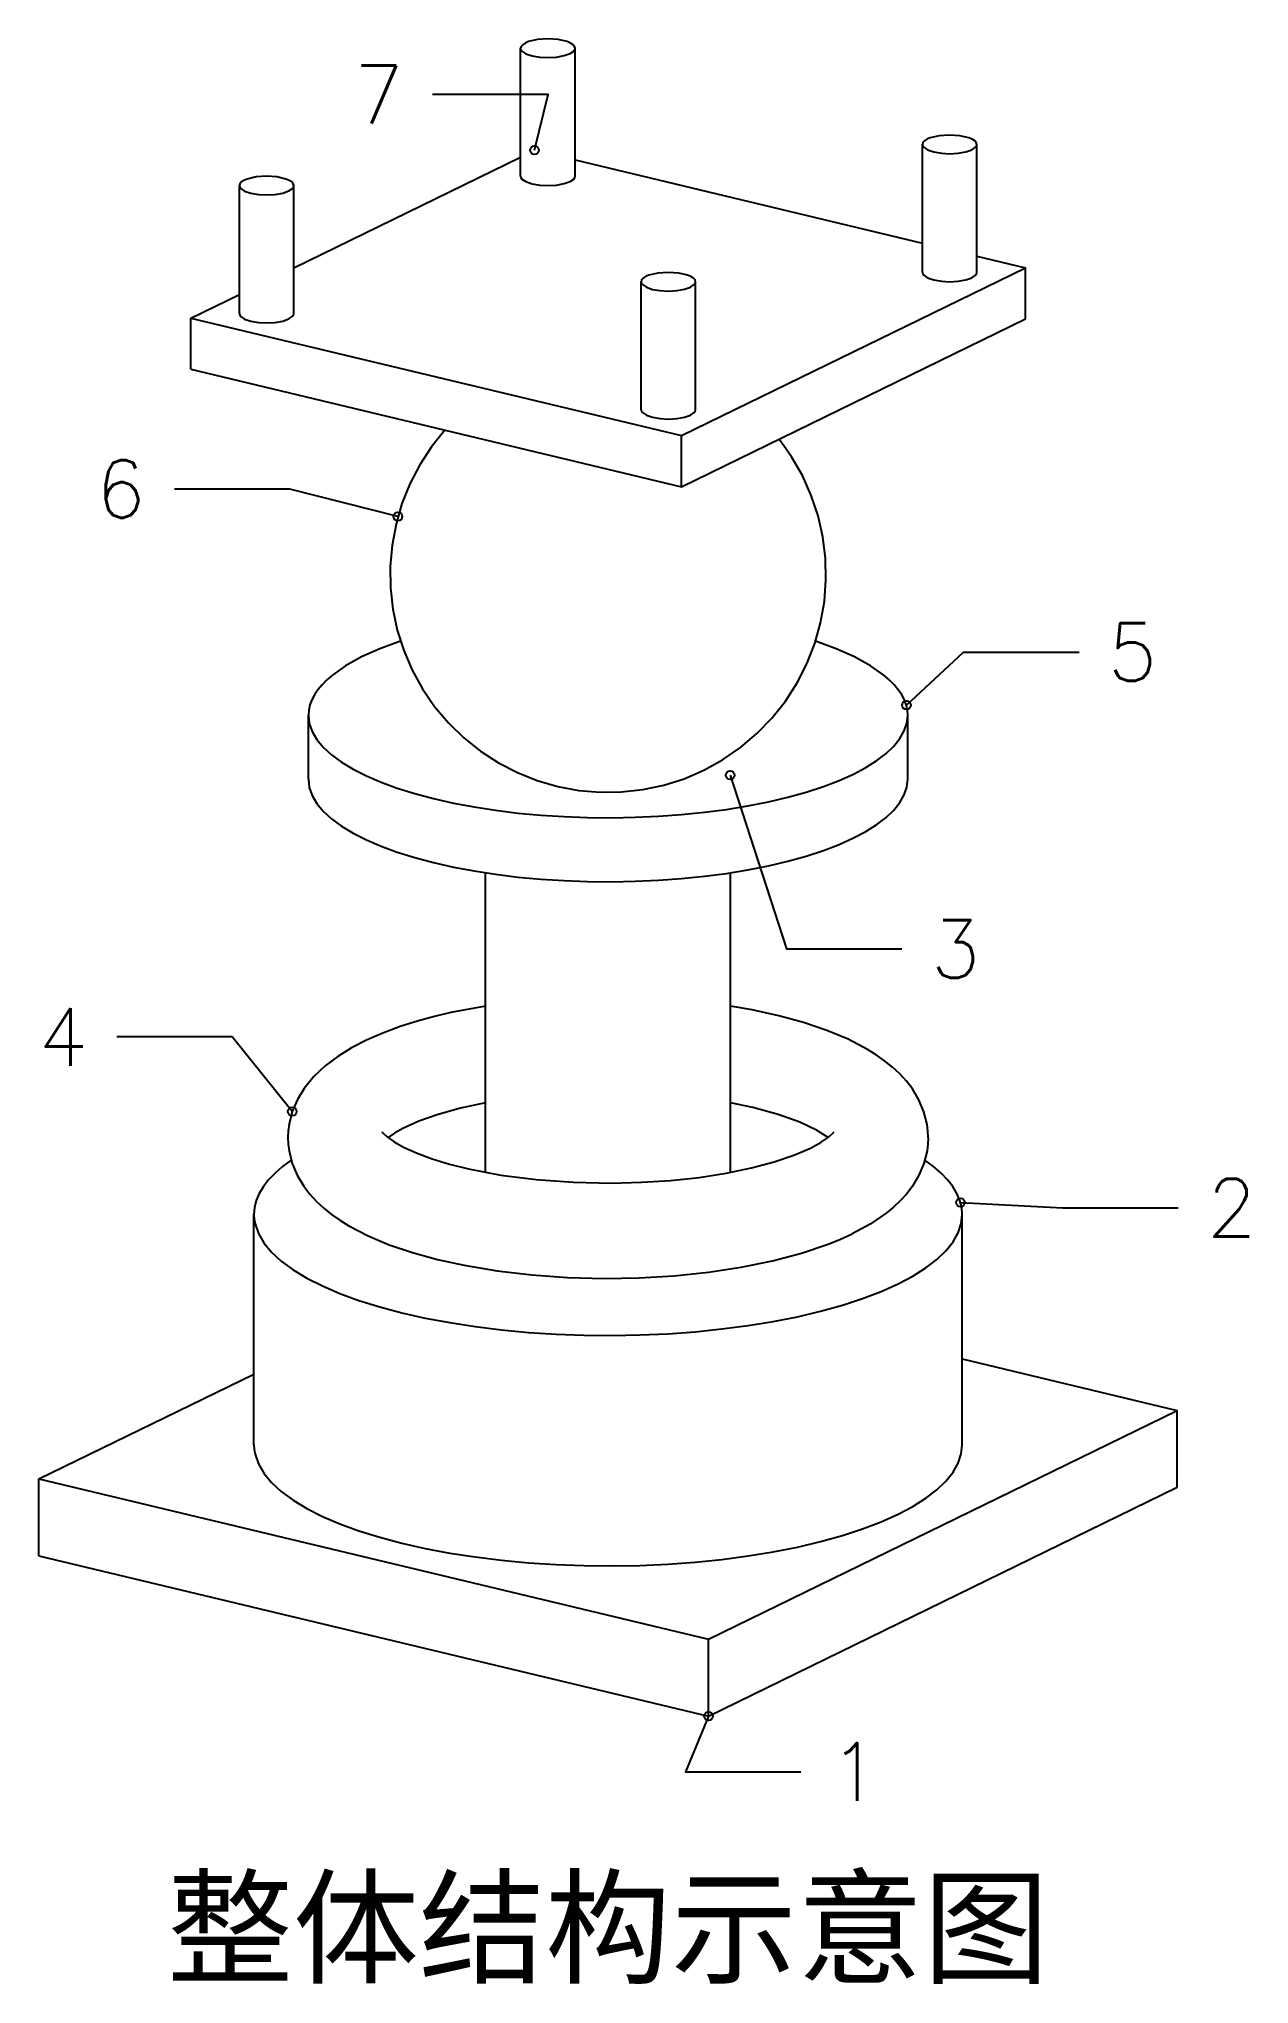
# Model space of a CAD drawing. Header units: millimetres. Extents: x 16 to 163, y -9 to 227.
import ezdxf
from ezdxf.enums import TextEntityAlignment as Align

# ---------------------------------------------------------------- set-up
doc = ezdxf.new("R2010")
doc.units = ezdxf.units.MM
for name, color, linetype in [('CAPTION', 7, 'CONTINUOUS'), ('GEOM', 7, 'CONTINUOUS'), ('LEADER', 7, 'CONTINUOUS'), ('NUM', 7, 'CONTINUOUS')]:
    doc.layers.add(name, color=color, linetype=linetype)
doc.styles.add('HZ', font='simfang.ttf')
doc.styles.add('NUM', font='txt.shx')

msp = doc.modelspace()

# ---------------------------------------------------------------- linework, layer by layer
at = {"layer": 'GEOM', "linetype": 'CONTINUOUS'}
for p, q in [((74.4, 210.04), (74.4, 225.56)), ((81, 210.04), (81, 225.56)), ((46.9, 198.94), (74.4, 212.37)), ((123.1, 198.38), (123.1, 213.9)), ((129.7, 198.38), (129.7, 213.9)), ((81, 212.01), (123.1, 201.93)), ((40.3, 193.39), (40.3, 208.91)), ((46.9, 193.39), (46.9, 208.91)), ((93.92, 178.58), (135.6, 198.94)), ((129.7, 200.35), (135.6, 198.94)), ((135.6, 192.73), (135.6, 198.94)), ((89, 181.72), (89, 197.24)), ((95.6, 181.72), (95.6, 197.24)), ((34.4, 192.83), (40.3, 195.71)), ((34.4, 186.63), (34.4, 192.83)), ((34.4, 192.83), (93.92, 178.58)), ((93.92, 172.37), (135.6, 192.73)), ((34.4, 186.63), (93.92, 172.37)), ((93.92, 172.37), (93.92, 178.58)), ((48.67, 136.91), (48.67, 144.67)), ((121.33, 136.91), (121.33, 144.67)), ((70.14, 89.25), (70.14, 125.58)), ((99.86, 89.25), (99.86, 125.58)), ((57.6, 92.76), (57.6, 92.76)), ((42.06, 56.22), (42.06, 84.15)), ((127.94, 56.22), (127.94, 84.15)), ((127.94, 66.62), (154, 60.38)), ((16, 52.06), (42.06, 64.79)), ((97.17, 32.62), (154, 60.38)), ((154, 51.07), (154, 60.38)), ((16, 42.75), (16, 52.06)), ((16, 52.06), (97.17, 32.62)), ((97.17, 23.31), (154, 51.07)), ((16, 42.75), (97.17, 23.31)), ((97.17, 23.31), (97.17, 32.62))]:
    msp.add_line(p, q, dxfattribs=at)
for points in [[(81, 225.56), (80.94, 225.78), (80.75, 225.99), (80.45, 226.19), (80.04, 226.36), (78.96, 226.61), (77.7, 226.69), (76.44, 226.61), (75.36, 226.36), (74.95, 226.19), (74.65, 225.99), (74.46, 225.78), (74.4, 225.56)], [(74.4, 225.56), (74.44, 225.38), (74.56, 225.21), (75.04, 224.89), (75.78, 224.64), (76.71, 224.48), (77.74, 224.43), (78.76, 224.49), (79.68, 224.66), (80.41, 224.91)], [(80.41, 224.91), (80.85, 225.22), (80.96, 225.39), (81, 225.56)], [(129.7, 213.9), (129.64, 214.12), (129.45, 214.33), (129.15, 214.53), (128.74, 214.7), (127.66, 214.94), (126.4, 215.03), (125.14, 214.94), (124.06, 214.7), (123.65, 214.53), (123.35, 214.33), (123.16, 214.12), (123.1, 213.9)], [(123.1, 213.9), (123.14, 213.72), (123.26, 213.55), (123.74, 213.23), (124.48, 212.98), (125.41, 212.82), (126.44, 212.77), (127.46, 212.83), (128.38, 213), (129.11, 213.25)], [(129.11, 213.25), (129.55, 213.56), (129.66, 213.73), (129.7, 213.9)], [(46.9, 208.91), (46.84, 209.13), (46.65, 209.34), (46.35, 209.53), (45.94, 209.7), (44.86, 209.95), (43.6, 210.04), (42.34, 209.95), (41.26, 209.7), (40.85, 209.53), (40.55, 209.34), (40.36, 209.13), (40.3, 208.91)], [(74.4, 210.04), (74.44, 209.87), (74.56, 209.69), (75.04, 209.38), (75.78, 209.13), (76.71, 208.97), (77.74, 208.91), (78.76, 208.97), (79.68, 209.14), (80.41, 209.4)], [(80.41, 209.4), (80.85, 209.7), (80.96, 209.87), (81, 210.04)], [(40.3, 208.91), (40.34, 208.73), (40.46, 208.55), (40.94, 208.24), (41.68, 207.99), (42.61, 207.83), (43.64, 207.78), (44.66, 207.84), (45.58, 208), (46.31, 208.26)], [(46.31, 208.26), (46.75, 208.57), (46.86, 208.73), (46.9, 208.91)], [(95.6, 197.24), (95.54, 197.46), (95.35, 197.68), (95.05, 197.87), (94.64, 198.04), (93.56, 198.29), (92.3, 198.37), (91.04, 198.29), (89.96, 198.04), (89.55, 197.87), (89.25, 197.68), (89.06, 197.46), (89, 197.24)], [(123.1, 198.38), (123.14, 198.2), (123.26, 198.03), (123.74, 197.71), (124.48, 197.46), (125.41, 197.3), (126.44, 197.25), (127.46, 197.31), (128.38, 197.48), (129.11, 197.73)], [(129.11, 197.73), (129.55, 198.04), (129.66, 198.21), (129.7, 198.38)], [(89, 197.24), (89.04, 197.07), (89.16, 196.89), (89.64, 196.58), (90.38, 196.32), (91.31, 196.17), (92.34, 196.11), (93.36, 196.17), (94.28, 196.34), (95.01, 196.6)], [(95.01, 196.6), (95.45, 196.9), (95.56, 197.07), (95.6, 197.24)], [(40.3, 193.39), (40.34, 193.21), (40.46, 193.04), (40.94, 192.72), (41.68, 192.47), (42.61, 192.31), (43.64, 192.26), (44.66, 192.32), (45.58, 192.48), (46.31, 192.74)], [(46.31, 192.74), (46.75, 193.05), (46.86, 193.22), (46.9, 193.39)], [(89, 181.72), (89.04, 181.55), (89.16, 181.37), (89.64, 181.06), (90.38, 180.81), (91.31, 180.65), (92.34, 180.59), (93.36, 180.65), (94.28, 180.82), (95.01, 181.08)], [(95.01, 181.08), (95.45, 181.38), (95.56, 181.55), (95.6, 181.72)], [(65.21, 179.25), (63.59, 177.22), (62.17, 175.05), (60.98, 172.75), (60.01, 170.34), (59.29, 167.85), (58.82, 165.3), (58.59, 162.72), (58.63, 160.12), (58.91, 157.54), (59.45, 155.01), (60.23, 152.54), (61.26, 150.15), (62.51, 147.88), (63.97, 145.74), (65.64, 143.76), (67.5, 141.95), (69.53, 140.33), (71.7, 138.91), (74, 137.72), (76.41, 136.76), (78.9, 136.03), (81.45, 135.56), (84.03, 135.34), (86.63, 135.37), (89.2, 135.66), (91.74, 136.2), (94.21, 136.98), (96.6, 138)], [(96.6, 138), (98.89, 139.27), (101.05, 140.75), (103.05, 142.45), (104.87, 144.33), (106.5, 146.38), (107.91, 148.59), (109.1, 150.92), (110.06, 153.36), (110.77, 155.88), (111.22, 158.46), (111.41, 161.08), (111.35, 163.7), (111.03, 166.3), (110.45, 168.85), (109.62, 171.34), (108.55, 173.73), (107.25, 176), (105.72, 178.14)], [(59.85, 153.64), (57.34, 152.73), (55.11, 151.74), (53.18, 150.67), (51.58, 149.55), (50.91, 148.97), (50.32, 148.37), (49.82, 147.77), (49.4, 147.16), (49.08, 146.54), (48.85, 145.92), (48.71, 145.3), (48.67, 144.67)], [(121.33, 144.67), (121.29, 145.3), (121.15, 145.92), (120.92, 146.54), (120.6, 147.16), (120.18, 147.77), (119.68, 148.37), (119.09, 148.97), (118.42, 149.55), (116.82, 150.67), (114.89, 151.74), (112.66, 152.73), (110.15, 153.64)], [(48.67, 144.67), (48.78, 143.69), (49.12, 142.72), (49.69, 141.75), (50.47, 140.81), (51.47, 139.89), (52.68, 139), (54.09, 138.14), (55.7, 137.33), (57.49, 136.56), (59.45, 135.84), (61.57, 135.18), (63.84, 134.57), (66.24, 134.03), (68.75, 133.56), (71.37, 133.15), (74.07, 132.82), (76.85, 132.56), (79.67, 132.38), (82.52, 132.28), (85.4, 132.25), (88.27, 132.3), (91.11, 132.42), (93.92, 132.63), (96.68, 132.91), (99.36, 133.26), (101.95, 133.68), (104.44, 134.18), (106.8, 134.73), (109.03, 135.35), (111.11, 136.03), (113.02, 136.76), (114.76, 137.55)], [(114.76, 137.55), (116.26, 138.34), (117.58, 139.18), (118.72, 140.04), (119.65, 140.94), (120.38, 141.85), (120.91, 142.78), (121.23, 143.73), (121.33, 144.67)], [(48.67, 136.91), (48.78, 135.93), (49.12, 134.96), (49.69, 133.99), (50.47, 133.05), (51.47, 132.13), (52.68, 131.24), (54.09, 130.38), (55.7, 129.57), (57.49, 128.8), (59.45, 128.08), (61.57, 127.42), (63.84, 126.81), (66.24, 126.27), (68.75, 125.8), (71.37, 125.4), (74.07, 125.06), (76.85, 124.81), (79.67, 124.62), (82.52, 124.52), (85.4, 124.49), (88.27, 124.54), (91.11, 124.67), (93.92, 124.87), (96.68, 125.15), (99.36, 125.5), (101.95, 125.92), (104.44, 126.42), (106.8, 126.97), (109.03, 127.59), (111.11, 128.27), (113.02, 129.01), (114.76, 129.79)], [(114.76, 129.79), (116.26, 130.58), (117.58, 131.42), (118.72, 132.28), (119.65, 133.18), (120.38, 134.09), (120.91, 135.02), (121.23, 135.97), (121.33, 136.91)], [(70.14, 109.41), (65.94, 108.62), (63.95, 108.15), (62.03, 107.63), (59.78, 106.92), (57.68, 106.14), (55.71, 105.28), (53.89, 104.34), (52.22, 103.3), (50.69, 102.15), (49.34, 100.87), (48.16, 99.42), (47.34, 98.09), (46.72, 96.63), (46.33, 95.07), (46.23, 94.27), (46.19, 93.46)], [(123.81, 93.46), (123.78, 94.26), (123.68, 95.05), (123.29, 96.59), (122.68, 98.03), (121.89, 99.36), (121.16, 100.31), (120.35, 101.2), (119.47, 102.01), (118.52, 102.78), (117.5, 103.49), (116.43, 104.16), (114.09, 105.38), (111.52, 106.46), (108.71, 107.41), (105.68, 108.24), (102.46, 108.95), (99.86, 109.41)], [(70.14, 97.68), (67.11, 97.03), (64.4, 96.27), (62.05, 95.44), (60.13, 94.57), (59.1, 93.99), (58.33, 93.46)], [(111.67, 93.46), (110.28, 94.35), (108.23, 95.32), (105.62, 96.26), (102.55, 97.11), (99.86, 97.68)], [(46.19, 93.46), (46.22, 92.66), (46.32, 91.87), (46.71, 90.33), (47.32, 88.89), (48.11, 87.57), (48.84, 86.61), (49.65, 85.73), (50.53, 84.91), (51.48, 84.15), (52.5, 83.44), (53.57, 82.77), (55.91, 81.55), (58.48, 80.47), (61.29, 79.52), (64.32, 78.68), (67.54, 77.97), (71.55, 77.3), (75.75, 76.81), (80.08, 76.51), (84.48, 76.39), (88.78, 76.46), (93.03, 76.71), (97.17, 77.13), (101.15, 77.73), (104.92, 78.5), (108.44, 79.43), (111.67, 80.53), (113.17, 81.14), (114.59, 81.79)], [(57.6, 94.17), (57.63, 94.12), (57.74, 94), (58.22, 93.56), (59.07, 92.95), (60.29, 92.27), (61.84, 91.57), (63.67, 90.89), (65.76, 90.25), (68.06, 89.68), (72.01, 88.92), (76.3, 88.37), (80.8, 88.04), (85.41, 87.95), (89.04, 88.04), (92.61, 88.27), (96.05, 88.64), (99.33, 89.15), (102.37, 89.78), (105.12, 90.51), (107.53, 91.32), (109.52, 92.18)], [(109.52, 92.18), (110.82, 92.89), (111.74, 93.52), (112.25, 93.99), (112.37, 94.12), (112.4, 94.17)], [(123.81, 93.46), (123.78, 92.66), (123.68, 91.87), (123.29, 90.33), (122.68, 88.89), (121.89, 87.57), (121.2, 86.66), (120.44, 85.82), (119.61, 85.03), (118.72, 84.3), (116.77, 82.97), (114.59, 81.79)], [(46.59, 90.71), (45.54, 89.94), (44.63, 89.15), (43.85, 88.34), (43.21, 87.52), (42.71, 86.69), (42.35, 85.85), (42.13, 85), (42.06, 84.15)], [(127.94, 84.15), (127.87, 85), (127.65, 85.85), (127.29, 86.69), (126.79, 87.52), (126.15, 88.34), (125.37, 89.15), (124.46, 89.94), (123.41, 90.71)], [(42.06, 84.15), (42.1, 83.57), (42.2, 82.99), (42.6, 81.84), (43.27, 80.7), (44.19, 79.58), (45.38, 78.49), (46.81, 77.44), (48.48, 76.43), (50.37, 75.47), (52.49, 74.56), (54.8, 73.71), (57.31, 72.93), (59.99, 72.21), (62.83, 71.58), (65.8, 71.02), (68.89, 70.54), (72.09, 70.15), (75.36, 69.84), (78.7, 69.63), (82.07, 69.5), (85.47, 69.47), (88.86, 69.53), (92.23, 69.68), (95.55, 69.92), (98.8, 70.25), (101.97, 70.66), (105.03, 71.16), (107.97, 71.74), (110.77, 72.4), (113.4, 73.14), (115.85, 73.94), (118.12, 74.8), (120.17, 75.73)], [(120.17, 75.73), (121.95, 76.67), (123.51, 77.66), (124.85, 78.68), (125.95, 79.74), (126.82, 80.82), (127.44, 81.92), (127.81, 83.03), (127.94, 84.15)], [(42.06, 56.22), (42.1, 55.64), (42.2, 55.06), (42.6, 53.91), (43.27, 52.77), (44.19, 51.65), (45.38, 50.56), (46.81, 49.51), (48.48, 48.5), (50.37, 47.53), (52.49, 46.63), (54.8, 45.78), (57.31, 44.99), (59.99, 44.28), (62.83, 43.64), (65.8, 43.08), (68.89, 42.61), (72.09, 42.21), (75.36, 41.91), (78.7, 41.69), (82.07, 41.57), (85.47, 41.53), (88.86, 41.59), (92.23, 41.74), (95.55, 41.98), (98.8, 42.31), (101.97, 42.73), (105.03, 43.23), (107.97, 43.81), (110.77, 44.47), (113.4, 45.2), (115.85, 46.01), (118.12, 46.87), (120.17, 47.8)], [(120.17, 47.8), (121.95, 48.74), (123.51, 49.72), (124.85, 50.75), (125.95, 51.8), (126.82, 52.88), (127.44, 53.98), (127.81, 55.1), (127.94, 56.22)]]:
    msp.add_lwpolyline(points, dxfattribs=at)
at = {"layer": 'LEADER', "linetype": 'CONTINUOUS'}
for points in [[(76.08, 213.19), (77.72, 219.95), (63.72, 219.95)], [(59.53, 168.76), (46.42, 172.1), (32.42, 172.1)], [(121.16, 145.89), (128.09, 152.34), (142.09, 152.34)], [(99.79, 137.41), (106.62, 116.33), (120.62, 116.33)], [(46.72, 96.63), (39.43, 105.67), (25.43, 105.67)], [(127.73, 85.59), (140.11, 84.95), (154.11, 84.95)], [(97.17, 23.31), (94.38, 16.55), (108.38, 16.55)]]:
    msp.add_lwpolyline(points, dxfattribs=at)
for centre in [(76.08, 213.19), (59.53, 168.76), (121.16, 145.89), (99.79, 137.41), (46.72, 96.63), (127.73, 85.59), (97.17, 23.31)]:
    msp.add_circle(centre, 0.525, dxfattribs=at)

# ---------------------------------------------------------------- texts
at = {"layer": 'CAPTION', "linetype": 'CONTINUOUS', "style": 'HZ'}
msp.add_text('整体结构示意图', height=11.2, dxfattribs=at).set_placement((85, -2.35), align=Align.MIDDLE_CENTER)
at = {"layer": 'NUM', "linetype": 'CONTINUOUS', "style": 'NUM'}
for s, p in [('7', (60.22, 219.95)), ('6', (28.92, 172.1)), ('4', (21.93, 105.67))]:
    msp.add_text(s, height=7, dxfattribs=at).set_placement(p, align=Align.MIDDLE_RIGHT)
for s, p in [('5', (145.59, 152.34)), ('3', (124.12, 116.33)), ('2', (157.61, 84.95)), ('1', (111.88, 16.55))]:
    msp.add_text(s, height=7, dxfattribs=at).set_placement(p, align=Align.MIDDLE_LEFT)

doc.saveas('drawing.dxf')
